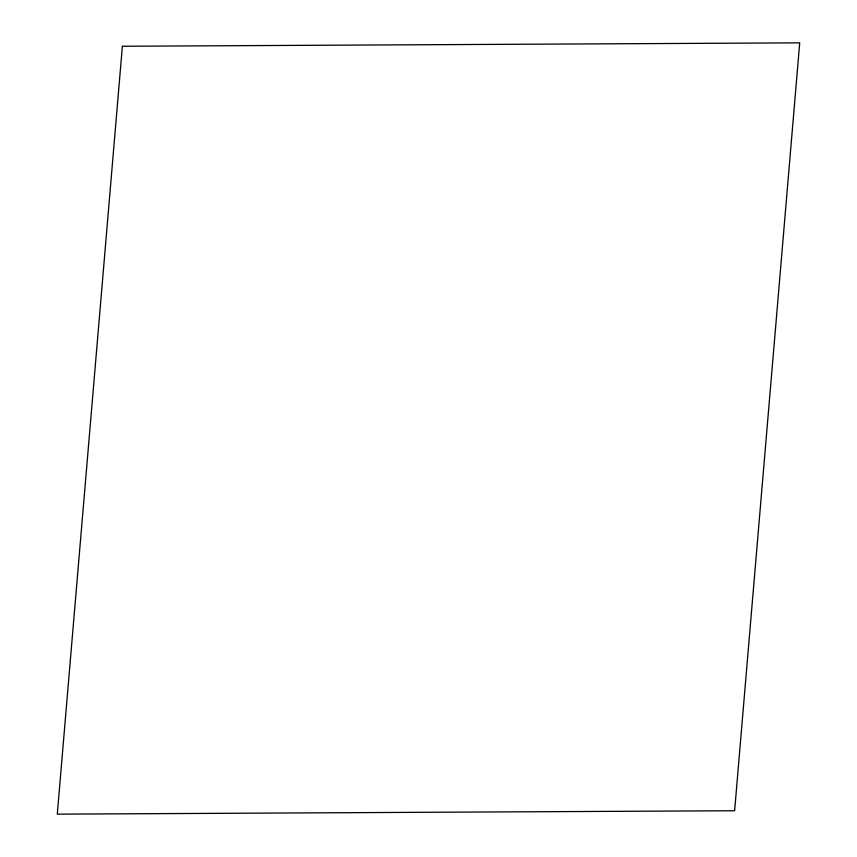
<?xml version="1.0" encoding="UTF-8"?>
<svg xmlns="http://www.w3.org/2000/svg" width="857" height="857" viewBox="0 0 857 857"><rect width="100%" height="100%" fill="white"/><g stroke="black" fill="none" stroke-linecap="round" stroke-linejoin="round"><path stroke-width="1.29" d="M122.369 46.257L57.29 814.15L734.631 810.743L799.71 42.85L122.369 46.257"/></g></svg>
